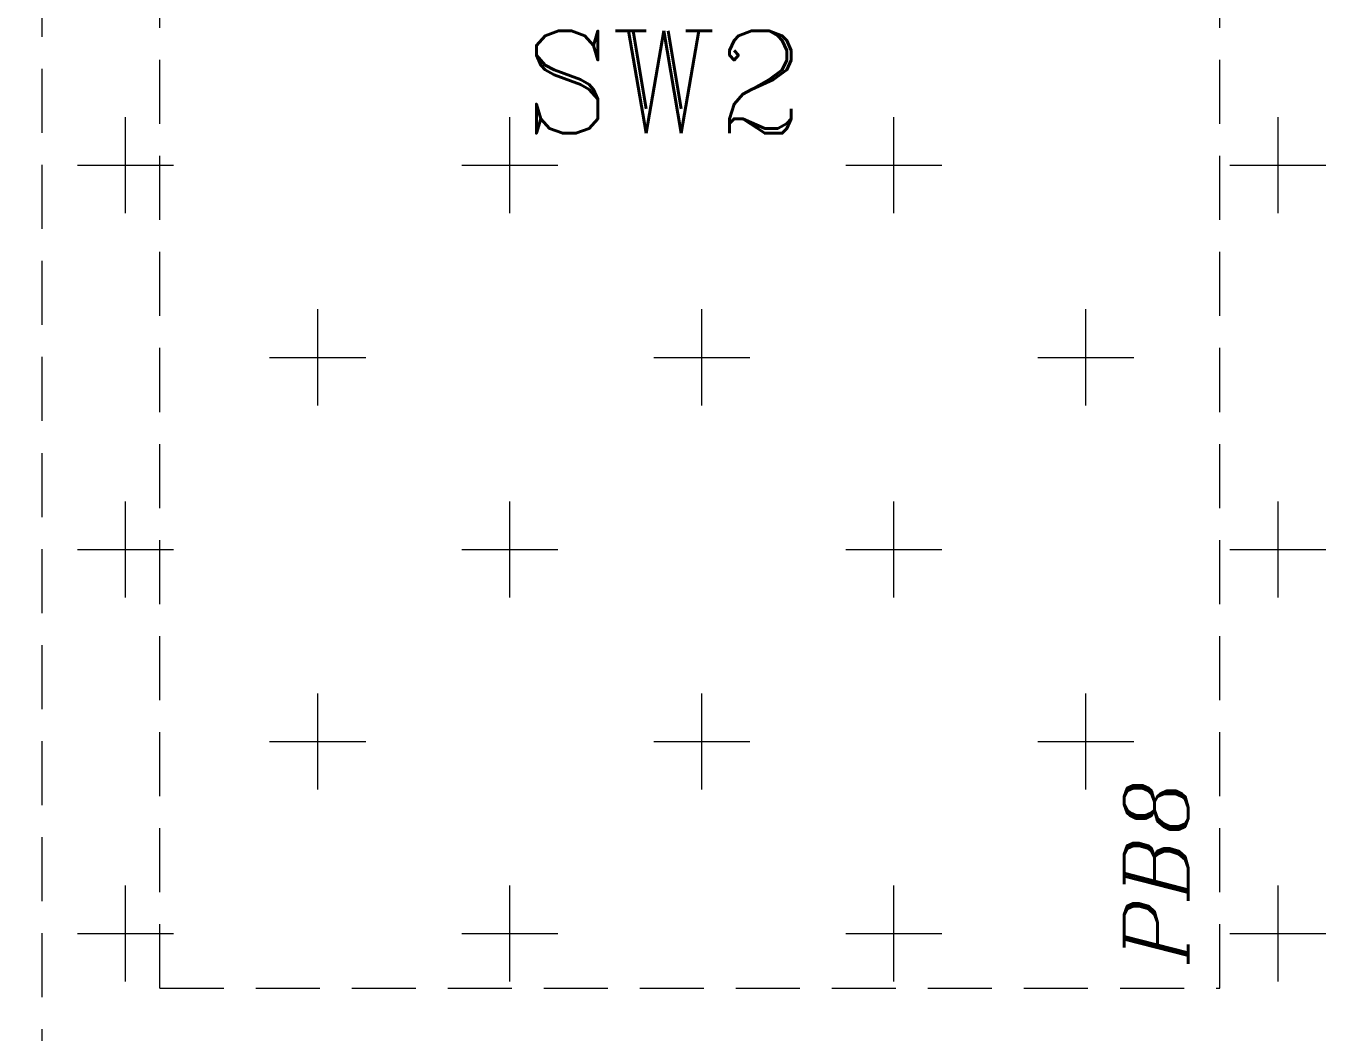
# Model space of a CAD drawing. Header units: millimetres. Extents: x 331487 to 517269, y 198509 to 399936.
# Drawn here: x 393559 to 396097, y 370274 to 372240 of the extents above; entities that cross this region are included whole.
import ezdxf

# ---------------------------------------------------------------- set-up
doc = ezdxf.new("R2010")
doc.units = ezdxf.units.MM
doc.header["$MEASUREMENT"] = 0
doc.linetypes.add('DASHED2', pattern=[0.375, 0.25, -0.125])
doc.layers.add('BEAM', color=1, linetype='Continuous', lineweight=5)
doc.layers.add('COLUMN', color=6, linetype='Continuous')
doc.styles.add('ITALICC', font='italicc', dxfattribs={"height": 0.3})
doc.styles.add('RC', font='romanc.shx', dxfattribs={"height": 200})

msp = doc.modelspace()

# ---------------------------------------------------------------- linework, layer by layer
at = {"layer": 'BEAM', "linetype": 'DASHED2', "ltscale": 500}
for p, q in [((393590.1, 372344), (393590.1, 370139.9)), ((393820.1, 370361.5), (393820.1, 372344)), ((395890.1, 370361.5), (395890.1, 372344)), ((387965.1, 370369.9), (393590.1, 370369.9)), ((393820.1, 370361.5), (395890.1, 370361.5))]:
    msp.add_line(p, q, dxfattribs=at)
at = {"layer": 'BEAM', "color": 253, "linetype": 'Continuous', "ltscale": 750}
for p, q in [((393753.6, 371874.5), (393753.6, 372062)), ((394503.6, 371874.5), (394503.6, 372062)), ((395253.6, 371874.5), (395253.6, 372062)), ((396003.6, 371874.5), (396003.6, 372062)), ((393659.8, 371968.2), (393820.1, 371968.2)), ((393820.1, 371968.2), (393847.3, 371968.2)), ((394409.8, 371968.2), (394597.3, 371968.2)), ((395159.8, 371968.2), (395347.3, 371968.2)), ((395909.8, 371968.2), (396097.3, 371968.2)), ((394128.6, 371499.5), (394128.6, 371687)), ((394878.6, 371499.5), (394878.6, 371687)), ((395628.6, 371499.5), (395628.6, 371687)), ((394034.8, 371593.2), (394222.3, 371593.2)), ((394784.8, 371593.2), (394972.3, 371593.2)), ((395534.8, 371593.2), (395722.3, 371593.2)), ((393753.6, 371124.5), (393753.6, 371312)), ((394503.6, 371124.5), (394503.6, 371312)), ((395253.6, 371124.5), (395253.6, 371312)), ((396003.6, 371124.5), (396003.6, 371312)), ((393659.8, 371218.2), (393820.1, 371218.2)), ((393820.1, 371218.2), (393847.3, 371218.2)), ((394409.8, 371218.2), (394597.3, 371218.2)), ((395159.8, 371218.2), (395347.3, 371218.2)), ((395909.8, 371218.2), (396097.3, 371218.2)), ((394128.6, 370749.5), (394128.6, 370937)), ((394878.6, 370749.5), (394878.6, 370937)), ((395628.6, 370749.5), (395628.6, 370937)), ((394034.8, 370843.2), (394222.3, 370843.2)), ((394784.8, 370843.2), (394972.3, 370843.2)), ((395534.8, 370843.2), (395722.3, 370843.2)), ((393753.6, 370374.5), (393753.6, 370562)), ((394503.6, 370374.5), (394503.6, 370562)), ((395253.6, 370374.5), (395253.6, 370562)), ((396003.6, 370374.5), (396003.6, 370562)), ((393659.8, 370468.2), (393820.1, 370468.2)), ((393820.1, 370468.2), (393847.3, 370468.2)), ((394409.8, 370468.2), (394597.3, 370468.2)), ((395159.8, 370468.2), (395347.3, 370468.2)), ((395909.8, 370468.2), (396097.3, 370468.2))]:
    msp.add_line(p, q, dxfattribs=at)

# ---------------------------------------------------------------- texts
at = {"color": 3, "linetype": 'Continuous', "style": 'ITALICC'}
msp.add_attdef('PB8', (395828, 370409.3), '', height=125, rotation=90, dxfattribs=at)
at = {"layer": 'COLUMN', "style": 'RC'}
msp.add_text('SW2', height=200, dxfattribs=at).set_placement((394530, 372030.6))

doc.saveas('drawing.dxf')
